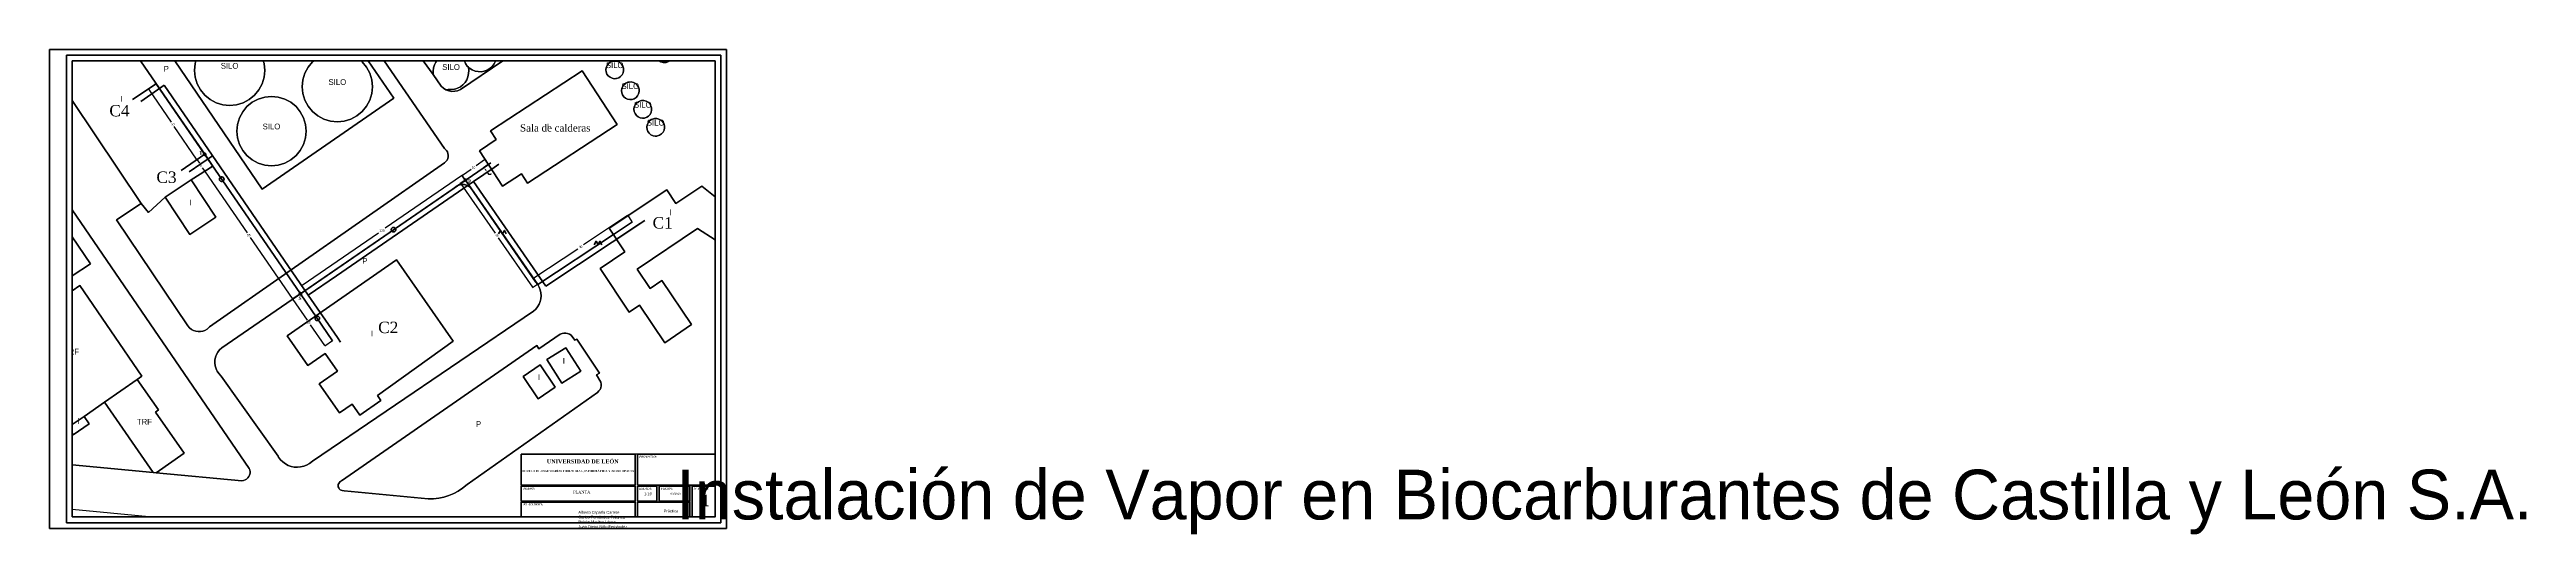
# Paper-space layout 'Instalacion' of a CAD drawing. Header units: metres. Extents: x -197 to 1976, y 420 to 845.
# The model-space entities are those that its viewports show. They can reach past a viewport. Long polylines and large blocks are cut down to what shows.
import ezdxf
from ezdxf.enums import TextEntityAlignment as Align

# ---------------------------------------------------------------- set-up
doc = ezdxf.new("R2018")
doc.units = ezdxf.units.M
doc.header["$LTSCALE"] = 25.4
doc.layers.get('Defpoints').update_dxf_attribs({"linetype": 'CONTINUOUS'})
for name, color, linetype, lineweight in [('CAJETÍN_bloque', 7, 'CONTINUOUS', 70), ('CAPA DE TEXTOS', 250, 'CONTINUOUS', 70), ('CONSTRUCCION', 255, 'CONTINUOUS', 30), ('Texto', 7, 'CONTINUOUS', 13)]:
    doc.layers.add(name, color=color, linetype=linetype, lineweight=lineweight)
for name, color, linetype, lineweight, true_color in [('Cotas', 3, 'CONTINUOUS', 18, 0x00ff00), ('Línea de condensado', 150, 'CONTINUOUS', 70, 0x007fff), ('Línea de vapor', 20, 'CONTINUOUS', 70, 0xff3f00)]:
    doc.layers.add(name, color=color, linetype=linetype, lineweight=lineweight, true_color=true_color)
doc.layers.add('FORMATO DE LÁMINA', color=7, linetype='CONTINUOUS')
doc.layers.add('PARCELA', color=7, linetype='CONTINUOUS')
doc.layers.add('TXTCONSTRU', color=7, linetype='CONTINUOUS', true_color=0xbababa)
doc.layers.add('VENTANAS', color=250, linetype='CONTINUOUS', plot=False)
doc.styles.add('Times New Roman 1.8 mm', font='times.ttf')
doc.styles.add('Times New Roman 2.5 mm', font='times.ttf', dxfattribs={"height": 0.0635})
doc.styles.add('TMR  1.5mm', font='times.ttf')
doc.styles.add('TMR  1.8 mm Negrita', font='timesbd.ttf')
doc.styles.add('TMR 10 mm Negrita', font='timesbd.ttf', dxfattribs={"height": 0.254})
doc.styles.add('TMR 3.5 mm Negrita', font='timesbd.ttf', dxfattribs={"height": 0.0889})
doc.styles.add('TNR 1.8 mm cursiva negrita', font='timesbi.ttf')
doc.dimstyles.new('Annotative', dxfattribs={"dimscale": 0.001, "dimtxt": 20, "dimasz": 4.572, "dimexe": 4.572, "dimexo": 1.5875, "dimgap": 10, "dimtad": 0, "dimtih": 1, "dimtoh": 1, "dimdec": 4, "dimzin": 0, "dimdsep": 46, "dimtxsty": 'Standard', "dimcen": 2.286, "dimadec": 0, "dimazin": 0, "dimtfac": 1, "dimtdec": 4, "dimtofl": 0, "dimtmove": 0, "dimatfit": 3, "dimfxl": 25.4, "dimtolj": 1, "dimtzin": 0, "dimarcsym": 0})
doc.dimstyles.new('Copy of Annotative', dxfattribs={"dimscale": 0.001, "dimtxt": 20, "dimasz": 20, "dimexe": 4.572, "dimexo": 1.5875, "dimgap": 0, "dimtad": 0, "dimtih": 1, "dimtoh": 1, "dimdec": 4, "dimzin": 0, "dimdsep": 46, "dimtxsty": 'Standard', "dimcen": 0.2, "dimadec": 0, "dimazin": 0, "dimtfac": 1, "dimtdec": 4, "dimtofl": 0, "dimtmove": 0, "dimatfit": 3, "dimfxl": 25.4, "dimtolj": 1, "dimtzin": 0, "dimarcsym": 0})
pattern_1 = [(0, (0, 0), (0, 6.985), [5.08, -1.905]), (90, (0, 0), (-6.985, 4e-16), [5.08, -1.905])]

# ---------------------------------------------------------------- blocks, each defined once
blk = doc.blocks.new('*U14')
at = {"layer": 'CAJETÍN_bloque'}
for points in [[(240, 65), (340, 65), (340, 38), (240, 38)], [(410, 65), (342, 65), (342, 38), (410, 38)], [(240, 37), (340, 37), (340, 24), (240, 24)], [(240, 23), (340, 23), (340, 10), (240, 10)], [(342, 37), (359, 37), (359, 24), (342, 24)], [(342, 10), (388, 10), (388, 23), (342, 23)], [(361, 37), (388, 37), (388, 24), (361, 24)], [(390, 37), (410, 37), (410, 10), (390, 10)]]:
    blk.add_lwpolyline(points, close=True, dxfattribs=at)
at = {"layer": 'FORMATO DE LÁMINA', "lineweight": 35}
blk.add_lwpolyline([(420, 420), (420, 0), (-174, 0), (-174, 420)], close=True, dxfattribs=at)
at = {"layer": 'FORMATO DE LÁMINA', "lineweight": 50}
blk.add_lwpolyline([(415, 5), (-159, 5), (-159, 415), (415, 415)], close=True, dxfattribs=at)
at = {"layer": 'FORMATO DE LÁMINA', "lineweight": 70, "ltscale": 25}
blk.add_lwpolyline([(-154, 10), (-154, 410), (410, 410), (410, 10)], close=True, dxfattribs=at)
at = {"layer": 'CAPA DE TEXTOS', "style": 'TMR  1.8 mm Negrita'}
blk.add_text('ESCUELA DE INGENIERÍAS INDUSTRIAL, INFORMÁTICA Y AEROESPACIAL', height=1.8, dxfattribs=at).set_placement((290, 48.9), align=Align.BOTTOM_CENTER)
at = {"layer": 'CAPA DE TEXTOS', "style": 'TMR 3.5 mm Negrita'}
blk.add_text('UNIVERSIDAD DE LEÓN', height=3.5, dxfattribs=at).set_placement((293.9, 60.5), align=Align.TOP_CENTER)
at = {"layer": 'CAPA DE TEXTOS', "style": 'TNR 1.8 mm cursiva negrita'}
for s, p in [('PROYECTO:', (343.4, 62)), ('PLANO:', (241.8, 34)), ('EL ALUMNO:', (241.8, 20.1)), ('ESCALA:', (343.4, 34)), ('FECHA:', (362.6, 34)), ('Nº PLANO:', (391.3, 34))]:
    blk.add_text(s, height=1.8, dxfattribs=at).set_placement(p)
at = {"layer": 'CAPA DE TEXTOS', "lineweight": 30, "flags": 104}
for tag, height, p in [('PROYECTO', 2.5, (376, 51.5)), ('ELALUMNO', 1.5, (290, 15.3)), ('TRABAJO', 1.8, (365, 16.5))]:
    blk.add_attdef(tag, text='', height=height, dxfattribs=at).set_placement(p, align=Align.MIDDLE_CENTER)
at = {"layer": 'CAPA DE TEXTOS', "style": 'Times New Roman 2.5 mm'}
for tag, p in [('PLANO', (292.9, 30.5)), ('ESCALA', (351.1, 29.1))]:
    blk.add_attdef(tag, text='', height=2.5, dxfattribs=at).set_placement(p, align=Align.CENTER)
at = {"layer": 'CAPA DE TEXTOS'}
for tag, height, style, p in [('FECHA', 1.8, 'Times New Roman 1.8 mm', (375.4, 30.5)), ('Nº', 10, 'TMR 10 mm Negrita', (401.5, 24.4))]:
    blk.add_attdef(tag, text='', height=height, dxfattribs=dict(at, style=style)).set_placement(p, align=Align.MIDDLE_CENTER)
blk = doc.blocks.new('*D0')
at = {"layer": 'Cotas', "color": 0, "linetype": 'Continuous', "lineweight": -2, "transparency": 16777216}
for p, q in [((7487.976, 115270.317), (7487.906, 115270.269)), ((7487.912, 115270.268), (7488.28, 115269.732)), ((7488.676, 115269.155), (7488.308, 115269.692)), ((7488.745, 115269.197), (7488.675, 115269.149))]:
    blk.add_line(p, q, dxfattribs=at)
at = {"layer": 'Cotas', "color": 0, "linetype": 'Continuous', "transparency": 16777216}
for points in [[(7487.913, 115270.268), (7487.912, 115270.267), (7487.91, 115270.271)], [(7488.677, 115269.156), (7488.676, 115269.155), (7488.679, 115269.152)]]:
    blk.add_solid(points, dxfattribs=at)
at = {"layer": 'Defpoints', "color": 0, "linetype": 'Continuous', "transparency": 16777216}
for p in [(7487.91, 115270.271), (7487.977, 115270.318), (7488.747, 115269.198)]:
    blk.add_point(p, dxfattribs=at)
at = {"layer": 'Cotas', "color": 0, "linetype": 'Continuous', "transparency": 16777216, "insert": (7488.294, 115269.712), "char_height": 0.02, "attachment_point": 5}
blk.add_mtext('\\A1;55', dxfattribs=at)
blk = doc.blocks.new('*D1')
at = {"layer": 'Cotas', "color": 0, "linetype": 'Continuous', "lineweight": -2, "transparency": 16777216}
for p, q in [((7487.905, 115270.42), (7487.835, 115270.372)), ((7487.841, 115270.371), (7487.86, 115270.343)), ((7487.907, 115270.275), (7487.888, 115270.303)), ((7487.976, 115270.317), (7487.906, 115270.269))]:
    blk.add_line(p, q, dxfattribs=at)
at = {"layer": 'Cotas', "color": 0, "linetype": 'Continuous', "transparency": 16777216}
for points in [[(7487.842, 115270.371), (7487.841, 115270.37), (7487.839, 115270.374)], [(7487.908, 115270.275), (7487.906, 115270.275), (7487.91, 115270.271)]]:
    blk.add_solid(points, dxfattribs=at)
at = {"layer": 'Defpoints', "color": 0, "linetype": 'Continuous', "transparency": 16777216}
for p in [(7487.839, 115270.374), (7487.907, 115270.421), (7487.978, 115270.318)]:
    blk.add_point(p, dxfattribs=at)
at = {"layer": 'Cotas', "color": 0, "linetype": 'Continuous', "transparency": 16777216, "insert": (7487.874, 115270.323), "char_height": 0.02, "attachment_point": 5}
blk.add_mtext('\\A1;5', dxfattribs=at)
blk = doc.blocks.new('*D2')
at = {"layer": 'Cotas', "color": 0, "linetype": 'Continuous', "lineweight": -2, "transparency": 16777216}
for p, q in [((7487.479, 115271.038), (7487.41, 115270.99)), ((7487.417, 115270.989), (7487.613, 115270.704)), ((7487.836, 115270.378), (7487.64, 115270.664)), ((7487.904, 115270.419), (7487.835, 115270.372))]:
    blk.add_line(p, q, dxfattribs=at)
at = {"layer": 'Cotas', "color": 0, "linetype": 'Continuous', "transparency": 16777216}
for points in [[(7487.417, 115270.989), (7487.416, 115270.989), (7487.414, 115270.993)], [(7487.837, 115270.379), (7487.836, 115270.378), (7487.839, 115270.374)]]:
    blk.add_solid(points, dxfattribs=at)
at = {"layer": 'Defpoints', "color": 0, "linetype": 'Continuous', "transparency": 16777216}
for p in [(7487.414, 115270.993), (7487.481, 115271.038), (7487.905, 115270.42)]:
    blk.add_point(p, dxfattribs=at)
at = {"layer": 'Cotas', "color": 0, "linetype": 'Continuous', "transparency": 16777216, "insert": (7487.626, 115270.684), "char_height": 0.02, "attachment_point": 5}
blk.add_mtext('\\A1;30', dxfattribs=at)
blk = doc.blocks.new('*D3')
at = {"layer": 'Cotas', "color": 0, "linetype": 'Continuous', "lineweight": -2, "transparency": 16777216}
for p, q in [((7490.161, 115270.233), (7489.491, 115269.772)), ((7490.193, 115270.194), (7490.162, 115270.239)), ((7488.762, 115269.272), (7489.432, 115269.732)), ((7488.787, 115269.228), (7488.756, 115269.273))]:
    blk.add_line(p, q, dxfattribs=at)
at = {"layer": 'Cotas', "color": 0, "linetype": 'Continuous', "transparency": 16777216}
for points in [[(7490.16, 115270.233), (7490.161, 115270.232), (7490.164, 115270.235)], [(7488.762, 115269.272), (7488.763, 115269.271), (7488.759, 115269.269)]]:
    blk.add_solid(points, dxfattribs=at)
at = {"layer": 'Defpoints', "color": 0, "linetype": 'Continuous', "transparency": 16777216}
for p in [(7490.194, 115270.193), (7488.759, 115269.269), (7488.788, 115269.226)]:
    blk.add_point(p, dxfattribs=at)
at = {"layer": 'Cotas', "color": 0, "linetype": 'Continuous', "transparency": 16777216, "insert": (7489.462, 115269.752), "char_height": 0.02, "attachment_point": 5}
blk.add_mtext('\\A1;100', dxfattribs=at)
blk = doc.blocks.new('*D4')
at = {"layer": 'Cotas', "color": 0, "linetype": 'Continuous', "lineweight": -2, "transparency": 16777216}
for p, q in [((7490.194, 115270.195), (7490.163, 115270.24)), ((7490.169, 115270.239), (7490.245, 115270.29)), ((7490.363, 115270.372), (7490.288, 115270.32)), ((7490.395, 115270.333), (7490.364, 115270.378))]:
    blk.add_line(p, q, dxfattribs=at)
at = {"layer": 'Cotas', "color": 0, "linetype": 'Continuous', "transparency": 16777216}
for points in [[(7490.169, 115270.239), (7490.17, 115270.238), (7490.166, 115270.236)], [(7490.363, 115270.373), (7490.364, 115270.371), (7490.367, 115270.375)]]:
    blk.add_solid(points, dxfattribs=at)
at = {"layer": 'Defpoints', "color": 0, "linetype": 'Continuous', "transparency": 16777216}
for p in [(7490.367, 115270.375), (7490.396, 115270.332), (7490.195, 115270.194)]:
    blk.add_point(p, dxfattribs=at)
at = {"layer": 'Cotas', "color": 0, "linetype": 'Continuous', "transparency": 16777216, "insert": (7490.266, 115270.305), "char_height": 0.02, "attachment_point": 5}
blk.add_mtext('\\A1;10', dxfattribs=at)
blk = doc.blocks.new('*D6')
at = {"layer": 'Cotas', "color": 0, "linetype": 'Continuous', "lineweight": -2, "transparency": 16777216}
for p, q in [((7488.744, 115269.196), (7488.675, 115269.149)), ((7488.681, 115269.148), (7488.807, 115268.966)), ((7488.961, 115268.744), (7488.835, 115268.926)), ((7489.028, 115268.785), (7488.96, 115268.738))]:
    blk.add_line(p, q, dxfattribs=at)
at = {"layer": 'Cotas', "color": 0, "linetype": 'Continuous', "transparency": 16777216}
for points in [[(7488.682, 115269.148), (7488.681, 115269.147), (7488.679, 115269.151)], [(7488.961, 115268.744), (7488.96, 115268.743), (7488.963, 115268.74)]]:
    blk.add_solid(points, dxfattribs=at)
at = {"layer": 'Defpoints', "color": 0, "linetype": 'Continuous', "transparency": 16777216}
for p in [(7488.679, 115269.151), (7488.745, 115269.197), (7489.03, 115268.786)]:
    blk.add_point(p, dxfattribs=at)
at = {"layer": 'Cotas', "color": 0, "linetype": 'Continuous', "transparency": 16777216, "insert": (7488.821, 115268.946), "char_height": 0.02, "attachment_point": 5}
blk.add_mtext('\\A1;20', dxfattribs=at)
blk = doc.blocks.new('*D7')
at = {"layer": 'Cotas', "color": 0, "linetype": 'Continuous', "lineweight": -2, "transparency": 16777216}
for p, q in [((7490.191, 115270.193), (7490.149, 115270.164)), ((7490.155, 115270.162), (7490.456, 115269.729)), ((7490.785, 115269.255), (7490.484, 115269.689)), ((7490.827, 115269.279), (7490.784, 115269.249))]:
    blk.add_line(p, q, dxfattribs=at)
at = {"layer": 'Cotas', "color": 0, "linetype": 'Continuous', "transparency": 16777216}
for points in [[(7490.156, 115270.163), (7490.154, 115270.162), (7490.152, 115270.166)], [(7490.786, 115269.256), (7490.784, 115269.255), (7490.788, 115269.252)]]:
    blk.add_solid(points, dxfattribs=at)
at = {"layer": 'Defpoints', "color": 0, "linetype": 'Continuous', "transparency": 16777216}
for p in [(7490.193, 115270.194), (7490.788, 115269.252), (7490.828, 115269.28)]:
    blk.add_point(p, dxfattribs=at)
at = {"layer": 'Cotas', "color": 0, "linetype": 'Continuous', "transparency": 16777216, "insert": (7490.47, 115269.709), "char_height": 0.02, "attachment_point": 5}
blk.add_mtext('\\A1;45', dxfattribs=at)
blk = doc.blocks.new('*D8')
at = {"layer": 'Cotas', "color": 0, "linetype": 'Continuous', "lineweight": -2, "transparency": 16777216}
for p, q in [((7491.618, 115269.883), (7491.23, 115269.626)), ((7491.659, 115269.83), (7491.619, 115269.889)), ((7490.795, 115269.338), (7491.18, 115269.593)), ((7490.828, 115269.28), (7490.789, 115269.339))]:
    blk.add_line(p, q, dxfattribs=at)
at = {"layer": 'Cotas', "color": 0, "linetype": 'Continuous', "transparency": 16777216}
for points in [[(7491.617, 115269.884), (7491.618, 115269.882), (7491.622, 115269.885)], [(7490.794, 115269.338), (7490.795, 115269.337), (7490.791, 115269.335)]]:
    blk.add_solid(points, dxfattribs=at)
at = {"layer": 'Defpoints', "color": 0, "linetype": 'Continuous', "transparency": 16777216}
for p in [(7491.622, 115269.885), (7491.659, 115269.828), (7490.829, 115269.278)]:
    blk.add_point(p, dxfattribs=at)
at = {"layer": 'Cotas', "color": 0, "linetype": 'Continuous', "transparency": 16777216, "insert": (7491.205, 115269.609), "char_height": 0.02, "attachment_point": 5}
blk.add_mtext('\\A1;40', dxfattribs=at)
blk = doc.blocks.new('*D23')
at = {"layer": 'Cotas', "color": 0, "linetype": 'Continuous', "lineweight": -2, "transparency": 16777216}
for p, q in [((7490.394, 115270.331), (7490.354, 115270.303)), ((7490.369, 115270.289), (7490.375, 115270.281)), ((7490.422, 115270.289), (7490.382, 115270.262)), ((7490.386, 115270.264), (7490.397, 115270.248)), ((7490.397, 115270.248), (7490.417, 115270.248))]:
    blk.add_line(p, q, dxfattribs=at)
at = {"layer": 'Cotas', "color": 0, "linetype": 'Continuous', "transparency": 16777216}
for points in [[(7490.372, 115270.291), (7490.366, 115270.287), (7490.358, 115270.306)], [(7490.377, 115270.283), (7490.372, 115270.279), (7490.386, 115270.264)]]:
    blk.add_solid(points, dxfattribs=at)
at = {"layer": 'Defpoints', "color": 0, "linetype": 'Continuous', "transparency": 16777216}
for p in [(7490.386, 115270.264), (7490.395, 115270.331), (7490.424, 115270.29)]:
    blk.add_point(p, dxfattribs=at)
at = {"layer": 'Cotas', "color": 0, "linetype": 'Continuous', "transparency": 16777216, "insert": (7490.421, 115270.248), "char_height": 0.02, "attachment_point": 5}
blk.add_mtext('\\A1;1', dxfattribs=at)

msp = doc.modelspace()

# ---------------------------------------------------------------- hatches: boundary and pattern name
at = {"layer": 'CAPA DE TEXTOS', "linetype": 'Continuous'}
h = msp.add_hatch(dxfattribs=at)
h.set_pattern_fill('ANGLE', color=256)
h.set_pattern_definition(pattern_1)
edge = h.paths.add_edge_path()
edge.add_arc((7487.90666, 115270.42111), 0.01, 0, 360)
h = msp.add_hatch(dxfattribs=at)
h.set_pattern_fill('ANGLE', color=256)
h.set_pattern_definition(pattern_1)
edge = h.paths.add_edge_path()
edge.add_arc((7490.1949, 115270.19376), 0.01, 0, 360)
h = msp.add_hatch(dxfattribs=at)
h.set_pattern_fill('ANGLE', color=256)
h.set_pattern_definition(pattern_1)
edge = h.paths.add_edge_path()
edge.add_arc((7488.74657, 115269.19817), 0.01, 0, 360)

# ---------------------------------------------------------------- linework, layer by layer
for centre in [(7487.90666, 115270.42111), (7490.1949, 115270.19376), (7488.74657, 115269.19817)]:
    msp.add_circle(centre, 0.01, dxfattribs=at)
at = {"layer": 'CONSTRUCCION'}
for points in [[(7488.09239, 115267.17259), (7486.5836, 115267.32227)], [(7486.38442, 115271.43039), (7487.35038, 115269.99071), (7487.1337, 115269.84515), (7487.75805, 115268.91488), (7487.77331, 115268.89796), (7487.78972, 115268.88511), (7487.80809, 115268.87524), (7487.82786, 115268.86866), (7487.84847, 115268.86558), (7487.86933, 115268.86605), (7487.89016, 115268.87015), (7487.90733, 115268.87645), (7487.92714, 115268.88823), (7487.94821, 115268.90634), (7490.01125, 115270.34621), (7490.02392, 115270.35736), (7490.03301, 115270.36936), (7490.03952, 115270.38292), (7490.04331, 115270.39801), (7490.04388, 115270.41242), (7490.04154, 115270.42742), (7490.03626, 115270.44153), (7490.0283, 115270.45429), (7490.01168, 115270.4718), (7488.05791, 115273.30533)], [(7490.02377, 115270.98709), (7490.04828, 115270.97759), (7490.07415, 115270.97298), (7490.10042, 115270.97343), (7490.12613, 115270.97893), (7490.15029, 115270.98928), (7491.58735, 115271.95357)], [(7489.37174, 115271.87146), (7489.91014, 115271.12007), (7489.98244, 115271.01917), (7490.00154, 115271.00112), (7490.02377, 115270.98709)], [(7489.91014, 115271.12007), (7489.37174, 115271.87146)], [(7491.58735, 115271.95357), (7490.15029, 115270.98928), (7490.12613, 115270.97893), (7490.10042, 115270.97343), (7490.07415, 115270.97298), (7490.04828, 115270.97759), (7490.02377, 115270.98709), (7490.04234, 115270.99041), (7490.07045, 115270.98846), (7490.09847, 115270.99157), (7490.10962, 115270.99427), (7490.12546, 115270.99967), (7490.15056, 115271.01249), (7490.17297, 115271.02959), (7490.19193, 115271.05045), (7490.20684, 115271.07436), (7490.21721, 115271.10057), (7490.22271, 115271.12822), (7490.22316, 115271.1564), (7490.22058, 115271.18632), (7490.23076, 115271.17656), (7490.2536, 115271.16168), (7490.2788, 115271.1513), (7490.30548, 115271.14577), (7490.33273, 115271.14529), (7490.35959, 115271.14987), (7490.38515, 115271.15937), (7490.40849, 115271.17344), (7490.42881, 115271.19159), (7490.44541, 115271.21321), (7490.45771, 115271.23753), (7490.46528, 115271.2637), (7490.46787, 115271.29084)], [(7489.97438, 115271.27064), (7489.9533, 115271.25193), (7489.93592, 115271.22974), (7489.9228, 115271.2048), (7489.91437, 115271.1779), (7489.91092, 115271.14992), (7489.91014, 115271.12007)], [(7488.05791, 115273.30533), (7490.01168, 115270.4718), (7490.0283, 115270.45429), (7490.03626, 115270.44153), (7490.04154, 115270.42742), (7490.04388, 115270.41242), (7490.04331, 115270.39801), (7490.03952, 115270.38292), (7490.03301, 115270.36936), (7490.02392, 115270.35736), (7490.01125, 115270.34621), (7487.94821, 115268.90634), (7487.92714, 115268.88823), (7487.90733, 115268.87645), (7487.89016, 115268.87015), (7487.86933, 115268.86605), (7487.84847, 115268.86558), (7487.82786, 115268.86866), (7487.80809, 115268.87524), (7487.78972, 115268.88511), (7487.77331, 115268.89796), (7487.75805, 115268.91488), (7487.1337, 115269.84515), (7487.35038, 115269.99071), (7487.41237, 115269.9117), (7487.55993, 115270.04633), (7487.77634, 115269.71841), (7488.00392, 115269.86828), (7487.78751, 115270.19645), (7487.97743, 115270.31807), (7486.95635, 115271.80481)], [(7487.94805, 115272.57188), (7487.7893, 115272.79896), (7487.72885, 115272.75679), (7487.64097, 115272.88201), (7487.45223, 115272.74993), (7487.30568, 115272.65087), (7487.05091, 115272.47382), (7487.14489, 115272.33946), (7487.3293, 115272.46825), (7487.48195, 115272.25005), (7487.33971, 115272.15048), (7487.49287, 115271.93153), (7487.27647, 115271.7799), (7488.41185, 115270.11542), (7489.5668, 115270.9135), (7488.42049, 115272.56426), (7488.21298, 115272.42024), (7488.05575, 115272.64656), (7487.94805, 115272.57188)], [(7487.94805, 115272.57188), (7488.05575, 115272.64656), (7488.21298, 115272.42024), (7488.42049, 115272.56426), (7489.5668, 115270.9135), (7488.41185, 115270.11542), (7487.27647, 115271.7799), (7487.49287, 115271.93153), (7487.33971, 115272.15048), (7487.48195, 115272.25005), (7487.52412, 115272.18985), (7487.69861, 115272.31203), (7487.74459, 115272.24624), (7488.03416, 115272.44894), (7487.94805, 115272.57188)], [(7487.35038, 115269.99071), (7486.38442, 115271.43039), (7486.95635, 115271.80481), (7487.97743, 115270.31807), (7487.78751, 115270.19645), (7487.55993, 115270.04633), (7487.41237, 115269.9117), (7487.35038, 115269.99071)], [(7488.57823, 115271.27418), (7488.63512, 115271.25691), (7488.69405, 115271.25107), (7488.75298, 115271.25691), (7488.80988, 115271.27418)], [(7488.80988, 115271.27418), (7488.75298, 115271.25691), (7488.69405, 115271.25107), (7488.63512, 115271.25691), (7488.57823, 115271.27418)], [(7487.47988, 115267.62804), (7488.23286, 115267.55749), (7488.24776, 115267.55946), (7488.26196, 115267.56436), (7488.27489, 115267.572), (7488.28603, 115267.58209), (7488.29493, 115267.59419), (7488.30123, 115267.60782), (7488.3052, 115267.62517), (7488.30525, 115267.63679), (7488.30259, 115267.65227), (7488.29737, 115267.66563), (7485.63215, 115271.56242)], [(7486.57531, 115267.7133), (7487.45537, 115267.63035), (7487.47988, 115267.62804)], [(7485.63215, 115271.56242), (7488.29737, 115267.66563), (7488.30259, 115267.65227), (7488.30525, 115267.63679), (7488.3052, 115267.62517), (7488.30123, 115267.60782), (7488.29493, 115267.59419), (7488.28603, 115267.58209), (7488.27489, 115267.572), (7488.26196, 115267.56436), (7488.24776, 115267.55946), (7488.23286, 115267.55749), (7487.47988, 115267.62804), (7487.72654, 115267.79917), (7487.47584, 115268.16036), (7487.5015, 115268.17814), (7487.31557, 115268.44636), (7487.35519, 115268.47379), (7486.81138, 115269.26933), (7486.08621, 115268.77351)], [(7486.70876, 115268.02701), (7486.75372, 115267.96097), (7486.89317, 115268.05571), (7486.84795, 115268.122), (7487.02804, 115268.24672), (7487.45537, 115267.63035), (7486.57531, 115267.7133)], [(7487.84085, 115271.27393), (7487.82333, 115271.21627), (7487.81749, 115271.15633), (7487.82333, 115271.09613), (7487.84085, 115271.03847), (7487.8693, 115270.98512), (7487.90766, 115270.93863), (7487.95439, 115270.90028), (7488.00748, 115270.87183), (7488.06539, 115270.85431), (7488.12533, 115270.84846), (7488.18553, 115270.85431), (7488.24319, 115270.87183), (7488.29628, 115270.90029), (7488.34301, 115270.93865), (7488.38137, 115270.98513), (7488.40981, 115271.03847), (7488.42734, 115271.09613), (7488.43318, 115271.15633), (7488.42734, 115271.21627), (7488.40981, 115271.27393)], [(7488.40981, 115271.27393), (7488.42734, 115271.21627), (7488.43318, 115271.15633), (7488.42734, 115271.09613), (7488.40981, 115271.03847), (7488.38137, 115270.98513), (7488.34301, 115270.93865), (7488.29628, 115270.90029), (7488.24319, 115270.87183), (7488.18553, 115270.85431), (7488.12533, 115270.84846), (7488.06539, 115270.85431), (7488.00748, 115270.87183), (7487.95439, 115270.90028), (7487.90766, 115270.93863), (7487.8693, 115270.98512), (7487.84085, 115271.03847), (7487.82333, 115271.09613), (7487.81749, 115271.15633), (7487.82333, 115271.21627), (7487.84085, 115271.27393)], [(7489.37884, 115271.01409), (7489.37274, 115271.07428), (7489.35521, 115271.13194), (7489.32677, 115271.18503), (7489.28867, 115271.23176), (7489.24193, 115271.26986)], [(7488.90005, 115271.26986), (7488.85356, 115271.23176), (7488.81521, 115271.18503), (7488.78676, 115271.13194), (7488.76924, 115271.07428), (7488.76339, 115271.01409), (7488.76924, 115270.95414), (7488.78676, 115270.89648), (7488.81521, 115270.84314), (7488.85356, 115270.79666), (7488.90005, 115270.75831), (7488.95339, 115270.72986), (7489.01104, 115270.71233), (7489.07099, 115270.70649), (7489.13119, 115270.71233), (7489.18884, 115270.72986), (7489.24193, 115270.75831), (7489.28867, 115270.79666), (7489.32677, 115270.84314), (7489.35521, 115270.89648), (7489.37274, 115270.95414), (7489.37884, 115271.01409)], [(7489.37884, 115271.01409), (7489.37274, 115270.95414), (7489.35521, 115270.89648), (7489.32677, 115270.84314), (7489.28867, 115270.79666), (7489.24193, 115270.75831), (7489.18884, 115270.72986), (7489.13119, 115270.71233), (7489.07099, 115270.70649), (7489.01104, 115270.71233), (7488.95339, 115270.72986), (7488.90005, 115270.75831), (7488.85356, 115270.79666), (7488.81521, 115270.84314), (7488.78676, 115270.89648), (7488.76924, 115270.95414), (7488.76339, 115271.01409), (7488.76924, 115271.07428), (7488.78676, 115271.13194), (7488.81521, 115271.18503), (7488.85356, 115271.23176), (7488.90005, 115271.26986)], [(7489.24193, 115271.26986), (7489.28867, 115271.23176), (7489.32677, 115271.18503), (7489.35521, 115271.13194), (7489.37274, 115271.07428), (7489.37884, 115271.01409)], [(7490.02377, 115270.98709), (7490.00154, 115271.00112), (7489.98244, 115271.01917), (7489.91014, 115271.12007), (7489.91092, 115271.14992), (7489.91437, 115271.1779), (7489.9228, 115271.2048), (7489.93592, 115271.22974), (7489.9533, 115271.25193), (7489.97438, 115271.27064)], [(7490.17717, 115271.26877), (7490.18383, 115271.24234), (7490.19526, 115271.2176), (7490.21109, 115271.19542), (7490.22058, 115271.18632), (7490.22316, 115271.1564), (7490.22271, 115271.12822), (7490.21721, 115271.10057), (7490.20684, 115271.07436), (7490.19193, 115271.05045), (7490.17297, 115271.02959), (7490.15056, 115271.01249), (7490.12546, 115270.99967), (7490.10962, 115270.99427), (7490.09847, 115270.99157), (7490.07045, 115270.98846), (7490.04234, 115270.99041), (7490.02377, 115270.98709)], [(7490.46787, 115271.29084), (7490.46528, 115271.2637), (7490.45771, 115271.23753), (7490.44541, 115271.21321), (7490.42881, 115271.19159), (7490.40849, 115271.17344), (7490.38515, 115271.15937), (7490.35959, 115271.14987), (7490.33273, 115271.14529), (7490.30548, 115271.14577), (7490.2788, 115271.1513), (7490.2536, 115271.16168), (7490.23076, 115271.17656), (7490.22058, 115271.18632), (7490.21109, 115271.19542), (7490.19526, 115271.2176), (7490.18383, 115271.24234), (7490.17717, 115271.26877)], [(7492.01626, 115271.27102), (7492.0046, 115271.25391), (7491.98912, 115271.24016), (7491.97077, 115271.23058), (7491.95536, 115271.22644), (7491.95064, 115271.22577), (7491.92994, 115271.22601), (7491.90992, 115271.23128), (7491.89179, 115271.24126), (7491.87662, 115271.25537), (7491.86537, 115271.27275)], [(7491.86537, 115271.27275), (7491.87662, 115271.25537), (7491.89179, 115271.24126), (7491.90992, 115271.23128), (7491.92994, 115271.22601), (7491.95064, 115271.22577), (7491.95536, 115271.22644), (7491.97077, 115271.23058), (7491.98912, 115271.24016), (7492.0046, 115271.25391), (7492.01626, 115271.27102)], [(7490.31737, 115270.45257), (7490.46554, 115270.54957), (7490.41415, 115270.62806), (7491.21756, 115271.15401), (7491.52644, 115270.6822), (7490.74026, 115270.1675), (7490.68592, 115270.25051), (7490.52053, 115270.14222), (7490.31737, 115270.45257)], [(7490.31737, 115270.45257), (7490.52053, 115270.14222), (7490.68592, 115270.25051), (7490.74026, 115270.1675), (7491.52644, 115270.6822), (7491.21756, 115271.15401), (7490.41415, 115270.62806), (7490.46554, 115270.54957), (7490.31737, 115270.45257)], [(7491.49378, 115271.23876), (7491.51364, 115271.23903), (7491.53292, 115271.23425), (7491.55036, 115271.22475), (7491.56482, 115271.21113), (7491.57535, 115271.19429), (7491.58126, 115271.17532), (7491.58217, 115271.15546), (7491.57802, 115271.13604), (7491.56908, 115271.1183), (7491.55592, 115271.10342), (7491.53942, 115271.09236), (7491.52067, 115271.08583), (7491.51575, 115271.08496), (7491.50087, 115271.08429), (7491.48131, 115271.08781), (7491.4633, 115271.09618), (7491.448, 115271.10884), (7491.4364, 115271.12498), (7491.42929, 115271.14352), (7491.4271, 115271.16327), (7491.43, 115271.18292), (7491.43779, 115271.20119), (7491.44995, 115271.2169), (7491.46571, 115271.22901), (7491.48401, 115271.23672), (7491.49378, 115271.23876)], [(7491.49378, 115271.23876), (7491.48401, 115271.23672), (7491.46571, 115271.22901), (7491.44995, 115271.2169), (7491.43779, 115271.20119), (7491.43, 115271.18292), (7491.4271, 115271.16327), (7491.42929, 115271.14352), (7491.4364, 115271.12498), (7491.448, 115271.10884), (7491.4633, 115271.09618), (7491.48131, 115271.08781), (7491.50087, 115271.08429), (7491.51575, 115271.08496), (7491.52067, 115271.08583), (7491.53942, 115271.09236), (7491.55592, 115271.10342), (7491.56908, 115271.1183), (7491.57802, 115271.13604), (7491.58217, 115271.15546), (7491.58126, 115271.17532), (7491.57535, 115271.19429), (7491.56482, 115271.21113), (7491.55036, 115271.22475), (7491.53292, 115271.23425), (7491.51364, 115271.23903), (7491.49378, 115271.23876)], [(7488.66178, 115270.87693), (7488.6092, 115270.90512), (7488.55231, 115270.92239), (7488.49287, 115270.92823), (7488.43369, 115270.92239), (7488.37654, 115270.90512), (7488.32396, 115270.87693), (7488.27799, 115270.83907), (7488.24014, 115270.79309), (7488.21195, 115270.74051), (7488.19468, 115270.68336), (7488.18883, 115270.62418), (7488.19468, 115270.56475), (7488.21195, 115270.50785), (7488.24014, 115270.45527), (7488.27799, 115270.40904), (7488.32396, 115270.3712), (7488.37654, 115270.34326), (7488.43369, 115270.32599), (7488.49287, 115270.32014), (7488.55231, 115270.32599), (7488.6092, 115270.34326), (7488.66178, 115270.3712), (7488.70801, 115270.40904), (7488.74586, 115270.45527), (7488.7738, 115270.50785), (7488.79107, 115270.56475), (7488.79691, 115270.62418), (7488.79107, 115270.68336), (7488.7738, 115270.74053), (7488.74586, 115270.79311), (7488.70801, 115270.83908), (7488.66178, 115270.87693)], [(7488.66178, 115270.87693), (7488.70801, 115270.83908), (7488.74586, 115270.79311), (7488.7738, 115270.74053), (7488.79107, 115270.68336), (7488.79691, 115270.62418), (7488.79107, 115270.56475), (7488.7738, 115270.50785), (7488.74586, 115270.45527), (7488.70801, 115270.40904), (7488.66178, 115270.3712), (7488.6092, 115270.34326), (7488.55231, 115270.32599), (7488.49287, 115270.32014), (7488.43369, 115270.32599), (7488.37654, 115270.34326), (7488.32396, 115270.3712), (7488.27799, 115270.40904), (7488.24014, 115270.45527), (7488.21195, 115270.50785), (7488.19468, 115270.56475), (7488.18883, 115270.62418), (7488.19468, 115270.68336), (7488.21195, 115270.74051), (7488.24014, 115270.79309), (7488.27799, 115270.83907), (7488.32396, 115270.87693), (7488.37654, 115270.90512), (7488.43369, 115270.92239), (7488.49287, 115270.92823), (7488.55231, 115270.92239), (7488.6092, 115270.90512), (7488.66178, 115270.87693)], [(7491.63044, 115271.05507), (7491.65031, 115271.05533), (7491.66959, 115271.05056), (7491.68702, 115271.04105), (7491.70149, 115271.02743), (7491.71202, 115271.01059), (7491.71794, 115270.99163), (7491.71884, 115270.97178), (7491.71468, 115270.95236), (7491.70574, 115270.93462), (7491.6926, 115270.91974), (7491.6761, 115270.90868), (7491.65733, 115270.90215), (7491.65242, 115270.90128), (7491.63753, 115270.9006), (7491.61799, 115270.90413), (7491.59996, 115270.9125), (7491.58466, 115270.92516), (7491.57308, 115270.9413), (7491.56595, 115270.95984), (7491.56377, 115270.97959), (7491.56668, 115270.99924), (7491.57446, 115271.01751), (7491.58663, 115271.03321), (7491.60238, 115271.04531), (7491.62068, 115271.05302), (7491.63044, 115271.05507)], [(7491.63044, 115271.05507), (7491.62068, 115271.05302), (7491.60238, 115271.04531), (7491.58663, 115271.03321), (7491.57446, 115271.01751), (7491.56668, 115270.99924), (7491.56377, 115270.97959), (7491.56595, 115270.95984), (7491.57308, 115270.9413), (7491.58466, 115270.92516), (7491.59996, 115270.9125), (7491.61799, 115270.90413), (7491.63753, 115270.9006), (7491.65242, 115270.90128), (7491.65733, 115270.90215), (7491.6761, 115270.90868), (7491.6926, 115270.91974), (7491.70574, 115270.93462), (7491.71468, 115270.95236), (7491.71884, 115270.97178), (7491.71794, 115270.99163), (7491.71202, 115271.01059), (7491.70149, 115271.02743), (7491.68702, 115271.04105), (7491.66959, 115271.05056), (7491.65031, 115271.05533), (7491.63044, 115271.05507)], [(7491.74031, 115270.89187), (7491.76018, 115270.89214), (7491.77945, 115270.88736), (7491.79689, 115270.87787), (7491.81134, 115270.86424), (7491.82188, 115270.8474), (7491.82779, 115270.82844), (7491.8287, 115270.80859), (7491.82455, 115270.78917), (7491.81561, 115270.77143), (7491.80245, 115270.75654), (7491.78596, 115270.74548), (7491.7672, 115270.73895), (7491.76228, 115270.73809), (7491.74739, 115270.73742), (7491.72784, 115270.74093), (7491.70983, 115270.7493), (7491.69453, 115270.76198), (7491.68293, 115270.77811), (7491.67582, 115270.79665), (7491.67364, 115270.8164), (7491.67653, 115270.83604), (7491.68432, 115270.85432), (7491.69648, 115270.87002), (7491.71225, 115270.88212), (7491.73055, 115270.88983), (7491.74031, 115270.89187)], [(7491.74031, 115270.89187), (7491.73055, 115270.88983), (7491.71225, 115270.88212), (7491.69648, 115270.87002), (7491.68432, 115270.85432), (7491.67653, 115270.83604), (7491.67364, 115270.8164), (7491.67582, 115270.79665), (7491.68293, 115270.77811), (7491.69453, 115270.76198), (7491.70983, 115270.7493), (7491.72784, 115270.74093), (7491.74739, 115270.73742), (7491.76228, 115270.73809), (7491.7672, 115270.73895), (7491.78596, 115270.74548), (7491.80245, 115270.75654), (7491.81561, 115270.77143), (7491.82455, 115270.78917), (7491.8287, 115270.80859), (7491.82779, 115270.82844), (7491.82188, 115270.8474), (7491.81134, 115270.86424), (7491.79689, 115270.87787), (7491.77945, 115270.88736), (7491.76018, 115270.89214), (7491.74031, 115270.89187)], [(7491.85332, 115270.73495), (7491.87317, 115270.73523), (7491.89246, 115270.73046), (7491.9099, 115270.72094), (7491.92435, 115270.70732), (7491.93488, 115270.69048), (7491.94079, 115270.67152), (7491.94171, 115270.65167), (7491.93756, 115270.63225), (7491.9286, 115270.61452), (7491.91546, 115270.59962), (7491.89896, 115270.58856), (7491.8802, 115270.58204), (7491.87529, 115270.58118), (7491.86039, 115270.58049), (7491.84085, 115270.58403), (7491.82284, 115270.59239), (7491.80753, 115270.60506), (7491.79594, 115270.62119), (7491.78883, 115270.63973), (7491.78664, 115270.65948), (7491.78954, 115270.67912), (7491.79732, 115270.6974), (7491.80949, 115270.7131), (7491.82524, 115270.7252), (7491.84355, 115270.73291), (7491.85332, 115270.73495)], [(7491.85332, 115270.73495), (7491.84355, 115270.73291), (7491.82524, 115270.7252), (7491.80949, 115270.7131), (7491.79732, 115270.6974), (7491.78954, 115270.67912), (7491.78664, 115270.65948), (7491.78883, 115270.63973), (7491.79594, 115270.62119), (7491.80753, 115270.60506), (7491.82284, 115270.59239), (7491.84085, 115270.58403), (7491.86039, 115270.58049), (7491.87529, 115270.58118), (7491.8802, 115270.58204), (7491.89896, 115270.58856), (7491.91546, 115270.59962), (7491.9286, 115270.61452), (7491.93756, 115270.63225), (7491.94171, 115270.65167), (7491.94079, 115270.67152), (7491.93488, 115270.69048), (7491.92435, 115270.70732), (7491.9099, 115270.72094), (7491.89246, 115270.73046), (7491.87317, 115270.73523), (7491.85332, 115270.73495)], [(7486.53096, 115269.21447), (7486.90587, 115269.45933), (7486.26782, 115270.40777), (7485.93406, 115270.18323), (7486.17993, 115269.81747), (7486.14209, 115269.79232), (7486.53096, 115269.21447)], [(7486.53096, 115269.21447), (7486.14209, 115269.79232), (7486.17993, 115269.81747), (7485.93406, 115270.18323), (7486.26782, 115270.40777), (7486.90587, 115269.45933), (7486.53096, 115269.21447)], [(7487.78751, 115270.19645), (7488.00392, 115269.86828), (7487.77634, 115269.71841), (7487.55993, 115270.04633), (7487.78751, 115270.19645)], [(7490.8514, 115269.23161), (7490.84251, 115269.25482), (7490.82886, 115269.27821), (7490.80897, 115269.30296), (7490.23986, 115270.12836), (7490.22107, 115270.14217), (7490.20408, 115270.15003), (7490.18596, 115270.15469), (7490.16729, 115270.156), (7490.1487, 115270.1539), (7490.12943, 115270.14807), (7490.11488, 115270.14047), (7490.09456, 115270.12478), (7488.05665, 115268.72392), (7488.03755, 115268.70563), (7488.02234, 115268.68571), (7488.01037, 115268.66368), (7488.00191, 115268.64009), (7487.9972, 115268.61546), (7487.99634, 115268.5904), (7487.99934, 115268.56553), (7488.00641, 115268.54037), (7488.01031, 115268.53082), (7488.01605, 115268.51935), (7488.03035, 115268.49767), (7488.05189, 115268.47397), (7488.55058, 115267.77338), (7488.55557, 115267.76523), (7488.57301, 115267.74194), (7488.59269, 115267.72235), (7488.61502, 115267.70579), (7488.63948, 115267.69262), (7488.66559, 115267.6831), (7488.69279, 115267.67747), (7488.72053, 115267.6758), (7488.74821, 115267.67815), (7488.77527, 115267.68448), (7488.80133, 115267.69458), (7488.82515, 115267.70834), (7488.85139, 115267.72885), (7490.79259, 115269.0448), (7490.81199, 115269.06244), (7490.82836, 115269.08261), (7490.84152, 115269.10502), (7490.85116, 115269.12915), (7490.85705, 115269.15445), (7490.85908, 115269.18036), (7490.85718, 115269.20628), (7490.8514, 115269.23161)], [(7490.8514, 115269.23161), (7490.85718, 115269.20628), (7490.85908, 115269.18036), (7490.85705, 115269.15445), (7490.85116, 115269.12915), (7490.84152, 115269.10502), (7490.82836, 115269.08261), (7490.81199, 115269.06244), (7490.79259, 115269.0448), (7488.85139, 115267.72885), (7488.82515, 115267.70834), (7488.80133, 115267.69458), (7488.77527, 115267.68448), (7488.74821, 115267.67815), (7488.72053, 115267.6758), (7488.69279, 115267.67747), (7488.66559, 115267.6831), (7488.63948, 115267.69262), (7488.61502, 115267.70579), (7488.59269, 115267.72235), (7488.57301, 115267.74194), (7488.55557, 115267.76523), (7488.55058, 115267.77338), (7488.05189, 115268.47397), (7488.03035, 115268.49767), (7488.01605, 115268.51935), (7488.01031, 115268.53082), (7488.00641, 115268.54037), (7487.99934, 115268.56553), (7487.99634, 115268.5904), (7487.9972, 115268.61546), (7488.00191, 115268.64009), (7488.01037, 115268.66368), (7488.02234, 115268.68571), (7488.03755, 115268.70563), (7488.05665, 115268.72392), (7490.09456, 115270.12478), (7490.11488, 115270.14047), (7490.12943, 115270.14807), (7490.1487, 115270.1539), (7490.16729, 115270.156), (7490.18596, 115270.15469), (7490.20408, 115270.15003), (7490.22107, 115270.14217), (7490.23986, 115270.12836), (7490.80897, 115269.30296), (7490.82886, 115269.27821), (7490.84251, 115269.25482), (7490.8514, 115269.23161)], [(7492.58425, 115269.54499), (7492.22968, 115269.77114), (7491.70233, 115269.41335), (7491.81669, 115269.2448), (7491.91758, 115269.31325), (7492.1791, 115268.92779), (7491.94397, 115268.76827), (7491.72078, 115269.09725), (7491.63013, 115269.03574), (7491.37589, 115269.41964), (7491.59443, 115269.56437), (7491.45546, 115269.77418), (7491.96227, 115270.10985), (7492.04212, 115269.9893), (7492.27003, 115270.14024), (7492.73819, 115269.76486), (7492.74907, 115269.74876), (7492.58425, 115269.54499)], [(7492.74907, 115269.74876), (7492.73819, 115269.76486), (7492.27003, 115270.14024), (7492.04212, 115269.9893), (7491.96227, 115270.10985), (7491.45546, 115269.77418), (7491.59443, 115269.56437), (7491.37589, 115269.41964), (7491.63013, 115269.03574), (7491.72078, 115269.09725), (7491.94397, 115268.76827), (7492.1791, 115268.92779), (7491.91758, 115269.31325), (7491.81669, 115269.2448), (7491.70233, 115269.41335), (7492.22968, 115269.77114), (7492.58425, 115269.54499), (7492.68747, 115269.39227), (7492.89514, 115269.53263), (7492.74907, 115269.74876)], [(7490.08723, 115268.78318), (7489.59066, 115269.49668), (7488.63054, 115268.82991), (7488.8119, 115268.5688), (7488.96404, 115268.67421), (7489.07148, 115268.51953), (7488.91146, 115268.40827), (7489.08926, 115268.15199), (7489.20077, 115268.2292), (7489.26757, 115268.13294), (7489.45299, 115268.26172), (7489.42226, 115268.30591), (7490.08723, 115268.78318)], [(7490.08723, 115268.78318), (7489.42226, 115268.30591), (7489.45299, 115268.26172), (7489.26757, 115268.13294), (7489.20077, 115268.2292), (7489.08926, 115268.15199), (7488.91146, 115268.40827), (7489.07148, 115268.51953), (7488.96404, 115268.67421), (7488.8119, 115268.5688), (7488.63054, 115268.82991), (7489.59066, 115269.49668), (7490.08723, 115268.78318)], [(7486.70876, 115268.02701), (7486.35342, 115268.54669), (7486.27696, 115268.49437), (7486.08621, 115268.77351), (7486.81138, 115269.26933), (7487.35519, 115268.47379), (7487.31557, 115268.44636), (7487.02804, 115268.24672), (7486.84795, 115268.122), (7486.70876, 115268.02701)], [(7489.08246, 115267.49481), (7489.08793, 115267.48628), (7489.09522, 115267.47923), (7489.10439, 115267.47378), (7489.11358, 115267.47067), (7489.13013, 115267.46979), (7489.86788, 115267.40024), (7489.91405, 115267.40028), (7489.95987, 115267.40489), (7490.00502, 115267.41403), (7490.04904, 115267.42759), (7490.09226, 115267.44579), (7490.1316, 115267.46723), (7490.17005, 115267.49338), (7490.20891, 115267.5259), (7491.35314, 115268.33282), (7491.36623, 115268.34523), (7491.37568, 115268.35853), (7491.3824, 115268.37341), (7491.38612, 115268.3893), (7491.38671, 115268.40561), (7491.38417, 115268.42174), (7491.3448, 115268.48676), (7491.36994, 115268.50251), (7491.17208, 115268.80046), (7491.15331, 115268.79115), (7491.12145, 115268.83551), (7491.10729, 115268.84435), (7491.09171, 115268.85034), (7491.07526, 115268.85323), (7491.05858, 115268.85293), (7491.04224, 115268.84945), (7491.02672, 115268.84308), (7490.84006, 115268.71386), (7490.82029, 115268.74242), (7489.1064, 115267.55607), (7489.09653, 115267.54996), (7489.08845, 115267.54243), (7489.08282, 115267.53401), (7489.07928, 115267.52451), (7489.07801, 115267.51445), (7489.07909, 115267.50438), (7489.08246, 115267.49481)], [(7489.08246, 115267.49481), (7489.07909, 115267.50438), (7489.07801, 115267.51445), (7489.07928, 115267.52451), (7489.08282, 115267.53401), (7489.08845, 115267.54243), (7489.09653, 115267.54996), (7489.1064, 115267.55607), (7490.82029, 115268.74242), (7490.84006, 115268.71386), (7491.02672, 115268.84308), (7491.04224, 115268.84945), (7491.05858, 115268.85293), (7491.07526, 115268.85323), (7491.09171, 115268.85034), (7491.10729, 115268.84435), (7491.12145, 115268.83551), (7491.15331, 115268.79115), (7491.17208, 115268.80046), (7491.36994, 115268.50251), (7491.3448, 115268.48676), (7491.38417, 115268.42174), (7491.38671, 115268.40561), (7491.38612, 115268.3893), (7491.3824, 115268.37341), (7491.37568, 115268.35853), (7491.36623, 115268.34523), (7491.35314, 115268.33282), (7490.20891, 115267.5259), (7490.17005, 115267.49338), (7490.1316, 115267.46723), (7490.09226, 115267.44579), (7490.04904, 115267.42759), (7490.00502, 115267.41403), (7489.95987, 115267.40489), (7489.91405, 115267.40028), (7489.86788, 115267.40024), (7489.13013, 115267.46979), (7489.11358, 115267.47067), (7489.10439, 115267.47378), (7489.09522, 115267.47923), (7489.08793, 115267.48628), (7489.08246, 115267.49481)], [(7490.90995, 115268.62087), (7491.07606, 115268.72476), (7491.20611, 115268.51749), (7491.04025, 115268.41335), (7490.90995, 115268.62087)], [(7490.90995, 115268.62087), (7491.04025, 115268.41335), (7491.20611, 115268.51749), (7491.07606, 115268.72476), (7490.90995, 115268.62087)], [(7490.83197, 115268.27721), (7490.70014, 115268.47279), (7490.8495, 115268.57363), (7490.98132, 115268.37805), (7490.83197, 115268.27721)], [(7490.83197, 115268.27721), (7490.98132, 115268.37805), (7490.8495, 115268.57363), (7490.70014, 115268.47279), (7490.83197, 115268.27721)], [(7487.45537, 115267.63035), (7487.02804, 115268.24672), (7487.31557, 115268.44636), (7487.5015, 115268.17814), (7487.47584, 115268.16036), (7487.72654, 115267.79917), (7487.47988, 115267.62804), (7487.45537, 115267.63035)], [(7486.84795, 115268.122), (7486.89317, 115268.05571), (7486.75372, 115267.96097), (7486.70876, 115268.02701), (7486.84795, 115268.122)]]:
    msp.add_lwpolyline(points, dxfattribs=at)
at = {"layer": 'Línea de condensado', "linetype": 'Continuous'}
for p, q in [((7487.55159, 115271.02644), (7487.34551, 115270.88491)), ((7488.816, 115269.18539), (7487.55159, 115271.02644)), ((7487.97607, 115270.40813), (7487.76954, 115270.26726)), ((7490.44582, 115270.30558), (7490.48702, 115270.3339)), ((7490.22322, 115270.15257), (7490.22336, 115270.15266)), ((7490.22336, 115270.15266), (7490.22322, 115270.15257)), ((7490.26442, 115270.18089), (7490.89902, 115269.26471)), ((7490.89902, 115269.26471), (7491.76858, 115269.84066)), ((7491.52034, 115269.67624), (7491.72876, 115269.81429)), ((7489.07085, 115268.81432), (7488.816, 115269.18539)), ((7489.07085, 115268.81432), (7489.09916, 115268.7731))]:
    msp.add_line(p, q, dxfattribs=at)
msp.add_lwpolyline([(7490.44582, 115270.30558), (7490.26442, 115270.18089), (7489.06321, 115269.35517), (7488.816, 115269.18539)], dxfattribs=at)
at = {"layer": 'Línea de vapor', "linetype": 'Continuous'}
for p, q in [((7487.48206, 115271.03935), (7487.27274, 115270.90266)), ((7487.48206, 115271.03935), (7488.74657, 115269.19817)), ((7487.69805, 115270.72487), (7487.48206, 115271.03935)), ((7487.90666, 115270.42111), (7487.48206, 115271.03935)), ((7487.48206, 115271.03935), (7487.51037, 115270.99813)), ((7487.51037, 115270.99813), (7487.55159, 115271.02644)), ((7487.97743, 115270.31807), (7487.69805, 115270.72487)), ((7487.90666, 115270.42111), (7487.70058, 115270.27958)), ((7487.97743, 115270.31807), (7487.90666, 115270.42111)), ((7490.3962, 115270.33213), (7488.74657, 115269.19817)), ((7490.3962, 115270.33213), (7488.74657, 115269.19817)), ((7490.3962, 115270.33213), (7490.4175, 115270.34677)), ((7490.23986, 115270.12836), (7490.1949, 115270.19376)), ((7490.1949, 115270.19376), (7490.82886, 115269.27821)), ((7491.49273, 115269.71792), (7491.65947, 115269.82836)), ((7490.82886, 115269.27821), (7491.49273, 115269.71792)), ((7488.74657, 115269.19817), (7489.02964, 115268.78601))]:
    msp.add_line(p, q, dxfattribs=at)
for points in [[(7490.3962, 115270.33213), (7490.3962, 115270.33213)], [(7488.74657, 115269.19817), (7490.09456, 115270.12478), (7490.11488, 115270.14047)], [(7490.48391, 115269.72352), (7490.50132, 115269.75367), (7490.51872, 115269.72352), (7490.53612, 115269.75367), (7490.55353, 115269.72352)], [(7491.32317, 115269.62793), (7491.34058, 115269.65807), (7491.35798, 115269.62793), (7491.37539, 115269.65807), (7491.39279, 115269.62793)]]:
    msp.add_lwpolyline(points, dxfattribs=at)
for centre in [(7488.05654, 115270.20262), (7489.56382, 115269.75995), (7488.89463, 115268.98244)]:
    msp.add_circle(centre, 0.02, dxfattribs=at)
at = {"layer": 'PARCELA'}
msp.add_lwpolyline([(7488.09239, 115267.17259), (7486.5836, 115267.32227)], dxfattribs=at)

# ---------------------------------------------------------------- texts
at = {"layer": 'CAPA DE TEXTOS', "linetype": 'Continuous', "char_height": 0.03, "attachment_point": 1, "style": 'TMR  1.8 mm Negrita'}
for s, insert in [('T', (7487.85788, 115270.4488)), ('P', (7490.21733, 115270.20018)), ('S', (7488.73018, 115269.17348))]:
    msp.add_mtext_dynamic_manual_height_columns(s, width=0.0148387, gutter_width=0.0254, heights=[0], dxfattribs=dict(at, insert=insert))
at = {"layer": 'Texto', "linetype": 'Continuous', "attachment_point": 1, "style": 'TMR  1.5mm'}
for s, width, gutter_width, heights, insert, char_height in [('C4', 0.3130016, 0.0254, [0.00929], (7487.07049, 115270.85368), 0.1), ('Sala de calderas', 0.6624025, 3.31201, [0], (7490.67396, 115270.68415), 0.0635), ('C3', 0.3130016, 0.0254, [0.00929], (7487.48345, 115270.27011), 0.1), ('C1', 0.3130016, 0.0254, [0.00929], (7491.83744, 115269.86959), 0.1), ('C2', 0.3130016, 0.0254, [0.00929], (7489.42924, 115268.95256), 0.1)]:
    msp.add_mtext_dynamic_manual_height_columns(s, width=width, gutter_width=gutter_width, heights=heights, dxfattribs=dict(at, insert=insert, char_height=char_height))
at = {"layer": 'TXTCONSTRU'}
for s, p in [('P', (7487.56973, 115271.12988)), ('SILO', (7488.12523, 115271.1563)), ('SILO', (7490.06859, 115271.14563)), ('SILO', (7491.5047, 115271.16189)), ('I', (7487.17934, 115270.86649)), ('SILO', (7489.07087, 115271.01406)), ('SILO', (7491.64135, 115270.97825)), ('SILO', (7491.75108, 115270.81492)), ('SILO', (7488.49277, 115270.62417)), ('I', (7490.91923, 115270.62315)), ('SILO', (7491.86411, 115270.65795)), ('I', (7487.78182, 115269.95742)), ('I', (7491.99365, 115269.87131)), ('P', (7489.31217, 115269.44536)), ('TRF', (7486.73788, 115268.64907)), ('I', (7489.37466, 115268.80756)), ('I', (7490.84075, 115268.42529)), ('I', (7491.05792, 115268.56906)), ('I', (7486.80088, 115268.0415)), ('TRF', (7487.37771, 115268.03439)), ('P', (7490.30938, 115268.01432))]:
    msp.add_text(s, height=0.0508, dxfattribs=at).set_placement(p, align=Align.BOTTOM_CENTER)

# ---------------------------------------------------------------- dimensions: what is measured, and where the dimension line sits
at = {"layer": 'Cotas', "linetype": 'Continuous'}
for p1, p2, distance, text, dimstyle, picture, middle in [((7487.90535, 115270.42022), (7487.48073, 115271.03848), 0.08079, '30', 'Annotative', '*D2', (7487.62645, 115270.68361)), ((7487.97761, 115270.31782), (7487.90666, 115270.42111), 0.08237, '5', 'Annotative', '*D1', (7487.87423, 115270.32283)), ((7488.74657, 115269.19817), (7487.97743, 115270.31807), 0.08228, '55', 'Annotative', '*D0', (7488.29418, 115269.71154)), ((7490.1936, 115270.19286), (7488.78777, 115269.22649), -0.05151, '100', 'Annotative', '*D3', (7489.46151, 115269.75212)), ((7490.1949, 115270.19376), (7490.3962, 115270.33213), 0.0515, '10', 'Annotative', '*D4', (7490.26638, 115270.30539)), ((7490.39527, 115270.33149), (7490.42359, 115270.2903), -0.04575, '1', 'Copy of Annotative', '*D23', (7490.42056, 115270.2479)), ((7490.1927, 115270.19416), (7490.82798, 115269.27953), -0.04902, '45', 'Annotative', '*D7', (7490.47008, 115269.70889)), ((7489.02964, 115268.78601), (7488.74526, 115269.19727), 0.08069, '20', 'Annotative', '*D6', (7488.82108, 115268.94575))]:
    dim = msp.add_aligned_dim(p1=p1, p2=p2, distance=distance, text=text, dimstyle=dimstyle, dxfattribs=at)
    dim.commit()
    dim.dimension.update_dxf_attribs({"geometry": picture, "text_midpoint": middle})
dim = msp.add_linear_dim(base=(7491.62168, 115269.88542), p1=(7490.82886, 115269.27821), p2=(7491.65947, 115269.82836), angle=33.51839, text='40', dimstyle='Annotative', dxfattribs=at)
dim.commit()
dim.dimension.update_dxf_attribs({"geometry": '*D8', "text_midpoint": (7491.20466, 115269.60921), "dimtype": 161})

psp = doc.layouts.new('Instalacion')

# ---------------------------------------------------------------- linework, layer by layer
at = {"layer": 'VENTANAS', "linetype": 'Continuous'}
psp.add_lwpolyline([(-177.4, 834.9), (386.6, 834.9), (386.6, 489.9), (216.6, 489.9), (216.6, 434.9), (-177.4, 434.9), (-177.4, 834.9)], close=True, dxfattribs=at)

# ---------------------------------------------------------------- block references
at = {"layer": 'CAJETÍN_bloque', "linetype": 'Continuous'}
ref = psp.add_blockref('*U14', (-23.4, 424.9), dxfattribs=at)
ref.add_attrib('PLANO', 'PLANTA', dxfattribs={"layer": 'CAPA DE TEXTOS', "height": 2.5, "style": 'Times New Roman 2.5 mm'}).set_placement((269.6, 455.4), align=Align.CENTER)
lines = psp.add_mtext('Alberto España Carrete\\PCarlos Fernández Palanca\\PRubén Modino López\\PJuan Diego Niño Fernández', dxfattribs={"layer": 'CAPA DE TEXTOS', "insert": (266.6, 440.2), "char_height": 2.5, "attachment_point": 1})
ref.add_attrib('ELALUMNO', '', (266.6, 440.2), dxfattribs={"flags": 104}).embed_mtext(lines)
lines = psp.add_mtext('Instalación de Vapor en Biocarburantes de Castilla y León S.A.', dxfattribs={"layer": 'CAPA DE TEXTOS', "insert": (352.6, 476.4), "char_height": 43.647, "attachment_point": 1})
ref.add_attrib('PROYECTO', '', (352.6, 476.4), dxfattribs={"flags": 104}).embed_mtext(lines)
ref.add_attrib('FECHA', '03/2026', dxfattribs={"layer": 'CAPA DE TEXTOS', "height": 1.8, "style": 'Times New Roman 1.8 mm'}).set_placement((352.1, 455.4), align=Align.MIDDLE_CENTER)
ref.add_attrib('Nº', '1', dxfattribs={"layer": 'CAPA DE TEXTOS', "height": 10, "style": 'TMR 10 mm Negrita'}).set_placement((378.1, 449.3), align=Align.MIDDLE_CENTER)
lines = psp.add_mtext('Práctica', dxfattribs={"layer": 'CAPA DE TEXTOS', "insert": (341.6, 441.4), "char_height": 2.5, "attachment_point": 1})
ref.add_attrib('TRABAJO', '', (341.6, 441.4), dxfattribs={"flags": 104}).embed_mtext(lines)
ref.add_attrib('ESCALA', '1/10', dxfattribs={"layer": 'CAPA DE TEXTOS', "height": 2.5, "style": 'Times New Roman 2.5 mm'}).set_placement((327.7, 454), align=Align.CENTER)

# ---------------------------------------------------------------- viewports
at = {"layer": 'VENTANAS', "linetype": 'Continuous', "view_target_point": (7486.13246, 115270.79603)}
vp = psp.add_viewport(center=(104.6, 634.9), size=(564, 400), view_center_point=(3.43262, -1.55637), view_height=4, dxfattribs=at)
vp.dxf.flags = 0x10000  # cut along an outline
vp.dxf.clipping_boundary_handle = psp.add_lwpolyline([(-177.4, 834.9), (386.6, 834.9), (386.6, 489.9), (216.6, 489.9), (216.6, 434.9), (-177.4, 434.9), (-177.4, 834.9)], format="xyb", close=True, dxfattribs={"invisible": 1}).dxf.handle

doc.saveas('drawing.dxf')
